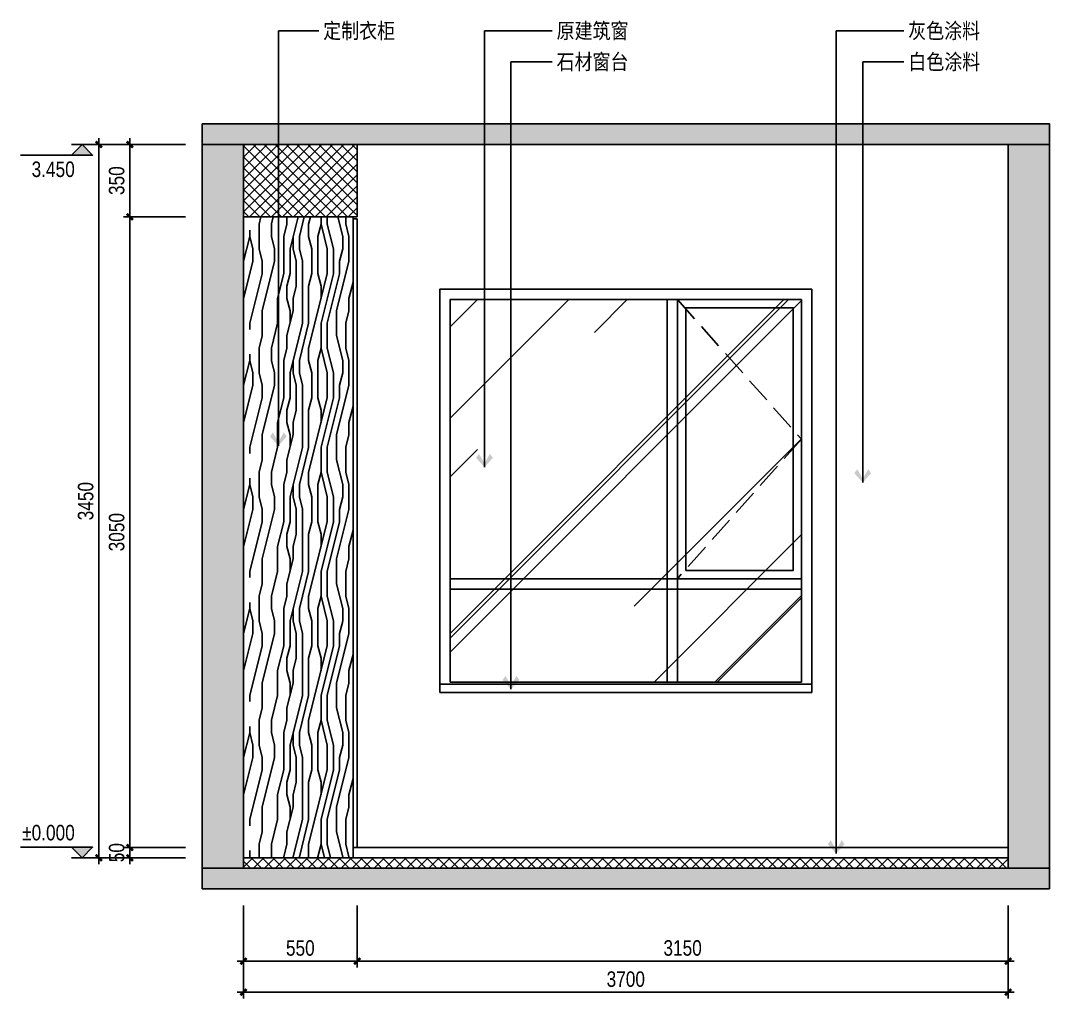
# Model space of a CAD drawing. Extents: x 468514 to 728049, y -74127 to 69080.
# Drawn here: x 553831 to 558810, y 995 to 5724 of the extents above; entities that cross this region are included whole.
import ezdxf
from ezdxf.enums import TextEntityAlignment as Align

# ---------------------------------------------------------------- set-up
doc = ezdxf.new("R2010")
doc.units = 0
doc.header["$LTSCALE"] = 500
doc.header["$MEASUREMENT"] = 0
doc.linetypes.add('DASH', pattern=[0.35, 0.25, -0.1])
doc.layers.get('Defpoints').update_dxf_attribs({"color": 229})
for name, color, linetype in [('E 立面填充', 250, 'Continuous'), ('E 立面墙体', 245, 'Continuous'), ('E 立面家具、洁具', 153, 'Continuous'), ('E 立面材料类别线', 154, 'Continuous'), ('E 立面标注尺寸', 9, 'Continuous'), ('E 立面装饰完成线', 225, 'Continuous'), ('E 立面门', 107, 'Continuous')]:
    doc.layers.add(name, color=color, linetype=linetype)
doc.styles.add('PDC DIM', font='PMingLiU-ExtB.ttf', dxfattribs={"width": 0.85})
doc.styles.add('Xref-标准套房C$0$黑体', font='simhei.ttf')
doc.dimstyles.new('PDC-A2', dxfattribs={"dimscale": 0, "dimtxt": 2.5, "dimasz": 1, "dimexe": 1, "dimexo": 1, "dimgap": 0.7, "dimtad": 1, "dimdec": 0, "dimtxsty": 'PDC DIM', "dimblk": 'ARCHTICK', "dimcen": 1, "dimdle": 1, "dimclrd": 8, "dimclre": 8, "dimclrt": 9, "dimadec": 0, "dimazin": 0, "dimtfac": 1, "dimtdec": 0, "dimtix": 1, "dimtmove": 2, "dimatfit": 3, "dimldrblk": 'PDC A2 T R', "dimfxl": 10, "dimfxlon": 1, "dimarcsym": 0})

# ---------------------------------------------------------------- blocks, each defined once
blk = doc.blocks.new('_ArchTick')
at = {"color": 0, "linetype": 'ByBlock', "const_width": 0.4}
blk.add_lwpolyline([(-0.5, -0.5), (0.5, 0.5)], dxfattribs=at)
blk = doc.blocks.new('*D1764')
at = {"layer": 'Defpoints', "color": 0, "transparency": 16777216}
for p in [(554910, 1475), (555460, 1475), (555460, 1175)]:
    blk.add_point(p, dxfattribs=at)
at = {"layer": 'E 立面标注尺寸', "color": 8, "lineweight": -2, "transparency": 16777216}
for p, q in [((554910, 1445), (554910, 1145)), ((555460, 1445), (555460, 1145)), ((554880, 1175), (555490, 1175))]:
    blk.add_line(p, q, dxfattribs=at)
at = {"layer": 'E 立面标注尺寸', "color": 8, "lineweight": -2, "transparency": 16777216, "xscale": 30.00000447440561, "yscale": 30.00000447440561, "zscale": 30.00000447440561, "rotation": 180}
blk.add_blockref('_ArchTick', (554910, 1175), dxfattribs=at)
at = {"layer": 'E 立面标注尺寸', "color": 8, "lineweight": -2, "transparency": 16777216, "xscale": 30.00000447440561, "yscale": 30.00000447440561, "zscale": 30.00000447440561}
blk.add_blockref('_ArchTick', (555460, 1175), dxfattribs=at)
at = {"layer": 'E 立面标注尺寸', "color": 9, "transparency": 16777216, "insert": (555185, 1238.5), "char_height": 75, "attachment_point": 5, "style": 'PDC DIM'}
blk.add_mtext('550', dxfattribs=at)
blk = doc.blocks.new('PDC A2 T R')
at = {"color": 0, "linetype": 'ByBlock'}
blk.add_line((0, 0), (-2, 0), dxfattribs=at)
for points in [[(-2.15, 0.89), (-1.49, 1.35), (-0.6, 0), (0, 0)], [(-2.15, -0.89), (-1.49, -1.35), (-0.6, 0), (0, 0)]]:
    blk.add_solid(points, dxfattribs=at)
blk = doc.blocks.new('*D1765')
at = {"layer": 'Defpoints', "color": 0, "transparency": 16777216}
for p in [(555460, 1475), (558610, 1475), (558610, 1175)]:
    blk.add_point(p, dxfattribs=at)
at = {"layer": 'E 立面标注尺寸', "color": 8, "lineweight": -2, "transparency": 16777216}
for p, q in [((555460, 1445), (555460, 1145)), ((558610, 1445), (558610, 1145)), ((555430, 1175), (558640, 1175))]:
    blk.add_line(p, q, dxfattribs=at)
at = {"layer": 'E 立面标注尺寸', "color": 8, "lineweight": -2, "transparency": 16777216, "xscale": 30.00000447440561, "yscale": 30.00000447440561, "zscale": 30.00000447440561, "rotation": 180}
blk.add_blockref('_ArchTick', (555460, 1175), dxfattribs=at)
at = {"layer": 'E 立面标注尺寸', "color": 8, "lineweight": -2, "transparency": 16777216, "xscale": 30.00000447440561, "yscale": 30.00000447440561, "zscale": 30.00000447440561}
blk.add_blockref('_ArchTick', (558610, 1175), dxfattribs=at)
at = {"layer": 'E 立面标注尺寸', "color": 9, "transparency": 16777216, "insert": (557035, 1238.5), "char_height": 75, "attachment_point": 5, "style": 'PDC DIM'}
blk.add_mtext('3150', dxfattribs=at)
blk = doc.blocks.new('*D1766')
at = {"layer": 'Defpoints', "color": 0, "transparency": 16777216}
for p in [(554910, 1475), (558610, 1475), (554910, 1025)]:
    blk.add_point(p, dxfattribs=at)
at = {"layer": 'E 立面标注尺寸', "color": 8, "lineweight": -2, "transparency": 16777216}
for p, q in [((554910, 1325), (554910, 995)), ((558610, 1325), (558610, 995)), ((558640, 1025), (554880, 1025))]:
    blk.add_line(p, q, dxfattribs=at)
at = {"layer": 'E 立面标注尺寸', "color": 8, "lineweight": -2, "transparency": 16777216, "xscale": 30.00000447440561, "yscale": 30.00000447440561, "zscale": 30.00000447440561, "rotation": 180}
blk.add_blockref('_ArchTick', (554910, 1025), dxfattribs=at)
at = {"layer": 'E 立面标注尺寸', "color": 8, "lineweight": -2, "transparency": 16777216, "xscale": 30.00000447440561, "yscale": 30.00000447440561, "zscale": 30.00000447440561}
blk.add_blockref('_ArchTick', (558610, 1025), dxfattribs=at)
at = {"layer": 'E 立面标注尺寸', "color": 9, "transparency": 16777216, "insert": (556760, 1087.8), "char_height": 75, "attachment_point": 5, "style": 'PDC DIM'}
blk.add_mtext('3700', dxfattribs=at)
blk = doc.blocks.new('*D1767')
at = {"layer": 'Defpoints', "color": 0, "transparency": 16777216}
for p in [(554360, 1725), (554660, 1725), (554660, 1675)]:
    blk.add_point(p, dxfattribs=at)
at = {"layer": 'E 立面标注尺寸', "color": 8, "lineweight": -2, "transparency": 16777216}
for p, q in [((554360, 1725), (554360, 1755)), ((554630, 1725), (554330, 1725)), ((554360, 1675), (554360, 1725)), ((554630, 1675), (554330, 1675)), ((554360, 1675), (554360, 1645))]:
    blk.add_line(p, q, dxfattribs=at)
at = {"layer": 'E 立面标注尺寸', "color": 8, "lineweight": -2, "transparency": 16777216, "xscale": 30.00000447440561, "yscale": 30.00000447440561, "zscale": 30.00000447440561}
for p, rotation in [((554360, 1725), 270), ((554360, 1675), 90)]:
    blk.add_blockref('_ArchTick', p, dxfattribs=dict(at, rotation=rotation))
at = {"layer": 'E 立面标注尺寸', "color": 9, "transparency": 16777216, "insert": (554296.5, 1700), "char_height": 75, "attachment_point": 5, "rotation": 90, "style": 'PDC DIM'}
blk.add_mtext('50', dxfattribs=at)
blk = doc.blocks.new('*D1768')
at = {"layer": 'Defpoints', "color": 0, "transparency": 16777216}
for p in [(554360, 4775), (554660, 4775), (554660, 1725)]:
    blk.add_point(p, dxfattribs=at)
at = {"layer": 'E 立面标注尺寸', "color": 8, "lineweight": -2, "transparency": 16777216}
for p, q in [((554360, 1695), (554360, 4805)), ((554630, 4775), (554330, 4775)), ((554630, 1725), (554330, 1725))]:
    blk.add_line(p, q, dxfattribs=at)
at = {"layer": 'E 立面标注尺寸', "color": 8, "lineweight": -2, "transparency": 16777216, "xscale": 30.00000447440561, "yscale": 30.00000447440561, "zscale": 30.00000447440561}
for p, rotation in [((554360, 4775), 90), ((554360, 1725), 270)]:
    blk.add_blockref('_ArchTick', p, dxfattribs=dict(at, rotation=rotation))
at = {"layer": 'E 立面标注尺寸', "color": 9, "transparency": 16777216, "insert": (554296.5, 3250), "char_height": 75, "attachment_point": 5, "rotation": 90, "style": 'PDC DIM'}
blk.add_mtext('3050', dxfattribs=at)
blk = doc.blocks.new('*D1769')
at = {"layer": 'Defpoints', "color": 0, "transparency": 16777216}
for p in [(554360, 5125), (554660, 5125), (554660, 4775)]:
    blk.add_point(p, dxfattribs=at)
at = {"layer": 'E 立面标注尺寸', "color": 8, "lineweight": -2, "transparency": 16777216}
for p, q in [((554360, 4745), (554360, 5155)), ((554630, 5125), (554330, 5125)), ((554630, 4775), (554330, 4775))]:
    blk.add_line(p, q, dxfattribs=at)
at = {"layer": 'E 立面标注尺寸', "color": 8, "lineweight": -2, "transparency": 16777216, "xscale": 30.00000447440561, "yscale": 30.00000447440561, "zscale": 30.00000447440561}
for p, rotation in [((554360, 5125), 90), ((554360, 4775), 270)]:
    blk.add_blockref('_ArchTick', p, dxfattribs=dict(at, rotation=rotation))
at = {"layer": 'E 立面标注尺寸', "color": 9, "transparency": 16777216, "insert": (554296.5, 4950), "char_height": 75, "attachment_point": 5, "rotation": 90, "style": 'PDC DIM'}
blk.add_mtext('350', dxfattribs=at)
blk = doc.blocks.new('*D1770')
at = {"layer": 'Defpoints', "color": 0, "transparency": 16777216}
for p in [(554660, 5125), (554210, 1675), (554660, 1675)]:
    blk.add_point(p, dxfattribs=at)
at = {"layer": 'E 立面标注尺寸', "color": 8, "lineweight": -2, "transparency": 16777216}
for p, q in [((554210, 5155), (554210, 1645)), ((554510, 5125), (554180, 5125)), ((554510, 1675), (554180, 1675))]:
    blk.add_line(p, q, dxfattribs=at)
at = {"layer": 'E 立面标注尺寸', "color": 8, "lineweight": -2, "transparency": 16777216, "xscale": 30.00000447440561, "yscale": 30.00000447440561, "zscale": 30.00000447440561}
for p, rotation in [((554210, 5125), 90), ((554210, 1675), 270)]:
    blk.add_blockref('_ArchTick', p, dxfattribs=dict(at, rotation=rotation))
at = {"layer": 'E 立面标注尺寸', "color": 9, "transparency": 16777216, "insert": (554146.5, 3400), "char_height": 75, "attachment_point": 5, "rotation": 90, "style": 'PDC DIM'}
blk.add_mtext('3450', dxfattribs=at)
blk = doc.blocks.new('A$C37DB5113')
blk.add_hatch(color=256).paths.add_polyline_path([(150, 75), (75, 0), (0, 75)])
for p, q in [((0, 75), (510, 75)), ((0, 75), (75, 0)), ((150, 75), (75, 0)), ((0, 0), (150, 0))]:
    blk.add_line(p, q)
blk.add_lwpolyline([(150, 75), (75, 0), (0, 75), (150, 75)])
at = {"style": 'Xref-标准套房C$0$黑体', "width": 0.8}
blk.add_attdef('%%P0.000', text='', height=105, dxfattribs=at).set_placement((510, 75), align=Align.BOTTOM_RIGHT)

msp = doc.modelspace()

# ---------------------------------------------------------------- hatches: boundary and pattern name
at = {"layer": 'E 立面填充'}
h = msp.add_hatch(dxfattribs=at)
h.set_pattern_fill('木纹5', color=256, scale=150, angle=90, pattern_type=2)
h.set_pattern_definition([(90, (0, 0), (-600, 4e-14), [120, -180, 60, -240]), (90, (-15, 420), (-600, 4e-14), [120, -480]), (90, (-45, 360), (-600, 4e-14), [60, -540]), (90, (-60, 30), (-600, 4e-14), [30, -420, 30, -120]), (90, (-90, 240), (-600, 4e-14), [120, -180, 30, -270]), (90, (-105, 90), (-600, 4e-14), [90, -510]), (90, (-120, 240), (-600, 4e-14), [180, -420]), (90, (-135, 60), (-600, 4e-14), [120, -480]), (90, (-150, 300), (-600, 4e-14), [300, -300]), (90, (-180, 120), (-600, 4e-14), [60, -180, 120, -240]), (90, (-195, 540), (-600, 4e-14), [120, -480]), (90, (-210, 420), (-600, 4e-14), [60, -540]), (90, (-225, 300), (-600, 4e-14), [60, -540]), (90, (-240, 1e-14), (-600, 4e-14), [120, -480]), (90, (-255, 300), (-600, 4e-14), [120, -480]), (90, (-285, 300), (-600, 4e-14), [120, -120, 120, -240]), (90, (-315, 180), (-600, 4e-14), [60, -300, 120, -120]), (90, (-330, 300), (-600, 4e-14), [180, -420]), (90, (-360, 300), (-600, 4e-14), [120, -480]), (90, (-375, 60), (-600, 4e-14), [180, -240, 60, -120]), (90, (-405, 60), (-600, 4e-14), [300, -300]), (90, (-420, 420), (-600, 4e-14), [60, -540]), (90, (-435, 240), (-600, 4e-14), [120, -480]), (90, (-450, 120), (-600, 4e-14), [60, -240, 60, -240]), (90, (-465, 60), (-600, 4e-14), [60, -180, 120, -240]), (90, (-480, 180), (-600, 4e-14), [60, -300, 60, -180]), (90, (-495, 300), (-600, 4e-14), [180, -420]), (90, (-525, 60), (-600, 4e-14), [120, -480]), (90, (-540, 360), (-600, 4e-14), [60, -540]), (90, (-555, 480), (-600, 4e-14), [60, -540]), (104.036243, (-45, 420), (2e-08, 600), [61.8, -2412.0633]), (104.036243, (-180, 480), (2e-08, 600), [61.8, -2412.0633]), (104.036243, (-540, 420), (2e-08, 600), [61.8, -2412.0633]), (104.036243, (-315, 240), (2e-08, 600), [61.8, -2412.0633]), (104.036243, (-405, 360), (2e-08, 600), [61.8, -2412.0633]), (104.036243, (-360, 420), (2e-08, 600), [61.8, -2412.0633]), (104.036243, (-465, 120), (2e-08, 600), [61.8, -2412.0633]), (104.036243, (-435, 360), (2e-08, 600), [61.8, -2412.0633]), (104.036243, (-210, 480), (2e-08, 600), [123.6, -2350.2633]), (104.036243, (-255, 420), (2e-08, 600), [123.6, -2350.2633]), (104.036243, (-285, 420), (2e-08, 600), [123.6, -2350.2633]), (255.963757, (-90, 240), (2e-08, -600), [61.8, -123.6, 61.8, -2226.6633]), (255.963757, (-180, 120), (2e-08, -600), [61.8, -2412.0633]), (255.963757, (-450, 120), (2e-08, -600), [123.6, -2350.2633]), (284.036243, (-15, 420), (-2e-08, -600), [61.8, -2412.0633]), (75.963757, (-15, 540), (-2e-08, 600), [61.8, -2412.0633]), (75.963757, (-225, 360), (-2e-08, 600), [61.8, -2412.0633]), (75.963757, (-330, 480), (-2e-08, 600), [61.8, -2412.0633]), (75.963757, (-375, 240), (-2e-08, 600), [61.8, -2412.0633]), (75.963757, (-450, 180), (-2e-08, 600), [61.8, -2412.0633]), (75.963757, (-480, 240), (-2e-08, 600), [61.8, -2412.0633]), (75.963757, (-375, 240), (-2e-08, 600), [61.8, -2412.0633]), (75.963757, (-465, 420), (-2e-08, 600), [247.2, -2226.6633]), (75.963757, (-60, 60), (-2e-08, 600), [247.2, -2226.6633]), (75.963757, (-105, 120), (-2e-08, 600), [247.2, -2226.6633]), (75.963757, (-135, 180), (-2e-08, 600), [61.8, -123.6, 123.6, -2164.8633]), (75.963757, (-180, 180), (-2e-08, 600), [123.6, -123.6, 123.6, -2103.0633]), (75.963757, (-240, 120), (-2e-08, 600), [247.2, -2226.6633]), (75.963757, (-285, 60), (-2e-08, 600), [247.2, -2226.6633]), (75.963757, (-315, 60), (-2e-08, 600), [247.2, -2226.6633]), (75.963757, (-495, 480), (-2e-08, 600), [61.8, -2412.0633]), (75.963768, (-555, 540), (-0.000115, 600), [123.6, -2350.2633]), (75.963768, (-525, 180), (-0.000115, 600), [123.6, -2350.2633]), (75.963758, (7e-15, 120), (-1e-05, 600), [247.2, -2226.6633]), (75.963758, (-420, 480), (-1e-05, 600), [185.4, -2288.4633]), (75.963758, (-375, 540), (-1e-05, 600), [370.8, -2103.0633])])
h.paths.add_polyline_path([(555440, 4775), (554910, 4775), (554910, 1675), (555440, 1675)])
at = {"layer": 'E 立面墙体'}
h = msp.add_hatch(color=250, dxfattribs=at)
h.dxf.hatch_style = 1
h.paths.add_polyline_path([(554710, 5225), (558810, 5225), (558810, 5125), (554710, 5125)])
h = msp.add_hatch(dxfattribs=at)
h.set_pattern_fill('钢筋混凝土', color=250, scale=10, pattern_type=2)
h.set_pattern_definition([(45, (60816, 0), (-35.355339, 35.355339), []), (50, (60816, 0), (71.726018, -6.2752135), [7.5, -82.5]), (355, (60816, 0), (-13.875133, 75.219213), [6, -66]), (100.4514, (60821.98, -0.52), (57.850938, 68.943954), [6.374019, -70.114211]), (46.1842, (60816, 20), (106.724105, -16.551901), [11.25, -123.75]), (96.6356, (60824.89, 18.62), (93.46627, 97.411787), [9.56103, -105.1713]), (351.1842, (60816, 20), (93.466195, 97.41186), [9, -99]), (21, (60826, 15), (59.690705, -40.261889), [7.5, -82.5]), (326, (60826, 15), (24.331533, 72.515005), [6, -66]), (71.4514, (60830.974, 11.645), (84.022263, 32.25305), [6.374019, -70.114211]), (37.5, (60816, 0), (1.2159855, 33.2893854), [0.5, -65.2, 0.5, -67, 0.5, -66.25]), (7.5, (60816, 0), (26.3069537, 39.4411712), [0.5, -38.2, 0.5, -63.7, 0.5, -25.25]), (327.5, (60793.7, 0), (53.3822436, -2.2554872), [0.5, -25, 0.5, -78, 0.5, -103.5]), (317.5, (60783.7, 0), (58.318617, 10.0104982), [0.5, -32.5, 0.5, -51.8, 0.5, -73.5])])
h.paths.add_polyline_path([(554910, 1625), (554710, 1625), (554710, 5125), (554910, 5125)])
h = msp.add_hatch(dxfattribs=at)
h.set_pattern_fill('ANSI37', color=250, scale=300)
h.paths.add_polyline_path([(555460, 4775), (554910, 4775), (554910, 5125), (555460, 5125)])
h = msp.add_hatch(dxfattribs=at)
h.set_pattern_fill('钢筋混凝土', color=250, scale=10, pattern_type=2)
h.set_pattern_definition([(45, (56916, 0), (-35.355339, 35.355339), []), (50, (56916, 0), (71.726018, -6.2752135), [7.5, -82.5]), (355, (56916, 0), (-13.875133, 75.219213), [6, -66]), (100.4514, (56921.98, -0.52), (57.850938, 68.943954), [6.374019, -70.114211]), (46.1842, (56916, 20), (106.724105, -16.551901), [11.25, -123.75]), (96.6356, (56924.89, 18.62), (93.46627, 97.411787), [9.561029, -105.1713]), (351.1842, (56916, 20), (93.466195, 97.41186), [9, -99]), (21, (56926, 15), (59.690705, -40.261889), [7.5, -82.5]), (326, (56926, 15), (24.331533, 72.515005), [6, -66]), (71.4514, (56930.974, 11.645), (84.022263, 32.25305), [6.374019, -70.114211]), (37.5, (56916, 0), (1.2159855, 33.2893854), [0.5, -65.2, 0.5, -67, 0.5, -66.25]), (7.5, (56916, 0), (26.3069537, 39.4411712), [0.5, -38.2, 0.5, -63.7, 0.5, -25.25]), (327.5, (56893.7, 0), (53.3822436, -2.2554872), [0.5, -25, 0.5, -78, 0.5, -103.5]), (317.5, (56883.7, 0), (58.318617, 10.0104982), [0.5, -32.5, 0.5, -51.8, 0.5, -73.5])])
h.paths.add_polyline_path([(558610, 1625), (558810, 1625), (558810, 5125), (558610, 5125)])
h = msp.add_hatch(dxfattribs=at)
h.set_pattern_fill('AR-RROOF', color=250, scale=800, angle=45)
h.paths.add_polyline_path([(555910, 2525), (557610, 2525), (557610, 4375), (555910, 4375)])
h = msp.add_hatch(dxfattribs=at)
h.set_pattern_fill('ANSI37', color=250, scale=300)
h.set_pattern_definition([(45, (60816, 0), (-26.5165043, 26.5165043), []), (135, (60816, 0), (-26.5165043, -26.5165043), [])])
h.paths.add_polyline_path([(554910, 1675), (558610, 1675), (558610, 1625), (554910, 1625)])
h = msp.add_hatch(color=250, dxfattribs=at)
h.dxf.hatch_style = 1
h.paths.add_polyline_path([(558810, 1525), (554710, 1525), (554710, 1625), (558810, 1625)])

# ---------------------------------------------------------------- linework, layer by layer
for points in [[(554710, 5225), (558810, 5225), (558810, 5125), (554710, 5125)], [(554910, 1625), (554710, 1625), (554710, 5125), (554910, 5125)], [(558610, 1625), (558810, 1625), (558810, 5125), (558610, 5125)], [(558810, 1525), (554710, 1525), (554710, 1625), (558810, 1625)]]:
    msp.add_lwpolyline(points, close=True, dxfattribs=at)
at = {"layer": 'E 立面家具、洁具'}
for p, q in [((555440, 4775), (555440, 1675)), ((555460, 4765), (555440, 4765)), ((555460, 4765), (555460, 1725)), ((555440, 1725), (558610, 1725))]:
    msp.add_line(p, q, dxfattribs=at)
at = {"layer": 'E 立面材料类别线'}
for points in [[(555860, 2475), (557660, 2475), (557660, 4425), (555860, 4425)], [(555860, 2475), (557660, 2475), (557660, 2515), (555860, 2515)]]:
    msp.add_lwpolyline(points, close=True, dxfattribs=at)
at = {"layer": 'E 立面装饰完成线'}
for points in [[(555460, 4775), (554910, 4775), (554910, 5125), (555460, 5125)], [(554910, 1675), (558610, 1675), (558610, 1625), (554910, 1625)]]:
    msp.add_lwpolyline(points, close=True, dxfattribs=at)
at = {"layer": 'E 立面门'}
for p, q in [((556960, 2525), (556960, 4375)), ((557010, 2525), (557010, 4375)), ((557610, 3025), (555910, 3025)), ((557610, 2975), (555910, 2975))]:
    msp.add_line(p, q, dxfattribs=at)
for points in [[(555910, 2525), (557610, 2525), (557610, 4375), (555910, 4375)], [(557010, 3025), (557610, 3025), (557610, 4375), (557010, 4375)], [(557050, 3065), (557570, 3065), (557570, 4335), (557050, 4335)]]:
    msp.add_lwpolyline(points, close=True, dxfattribs=at)
at = {"layer": 'E 立面门', "color": 8, "linetype": 'DASH'}
msp.add_lwpolyline([(557010, 4375), (557610, 3700), (557010, 3025)], dxfattribs=at)

# ---------------------------------------------------------------- block references
at = {"layer": 'E 立面标注尺寸'}
ref = msp.add_blockref('A$C37DB5113', (554180, 5125), dxfattribs=dict(at, xscale=0.6836043956309368, yscale=0.6836043956309368, zscale=0.6836043956309368, rotation=180))
ref.add_attrib('%%P0.000', '3.450', dxfattribs={"layer": '0', "height": 75, "rotation": 0, "style": 'PDC DIM', "width": 0.85}).set_placement((554093.5, 4945.1), align=Align.BOTTOM_RIGHT)
ref = msp.add_blockref('A$C37DB5113', (554180, 1675), dxfattribs=dict(at, xscale=-0.6836043956309368, yscale=0.6836043956354843, zscale=0.6836043956331337))
ref.add_attrib('%%P0.000', '%%p0.000', dxfattribs={"layer": '0', "height": 75, "rotation": 360, "style": 'PDC DIM', "width": 0.85}).set_placement((554093.5, 1736.8), align=Align.BOTTOM_RIGHT)

# ---------------------------------------------------------------- texts
at = {"layer": 'E 立面标注尺寸', "color": 9, "char_height": 75, "attachment_point": 1, "style": 'PDC DIM'}
for s, insert in [('定制衣柜', (555295.7, 5712.5)), ('原建筑窗', (556425.4, 5712.5)), ('灰色涂料', (558126.7, 5712.5)), ('{\\fPMingLiU|b0|i0|c134|p18;石材窗台}', (556425, 5562.5)), ('白色涂料', (558127.2, 5562.5))]:
    msp.add_mtext(s, dxfattribs=dict(at, insert=insert))

# ---------------------------------------------------------------- dimensions: what is measured, and where the dimension line sits
at = {"layer": 'E 立面标注尺寸'}
for base, p1, p2, picture, middle in [((554210, 1675), (554660, 5125), (554660, 1675), '*D1770', (554146.5, 3400)), ((554360, 5125), (554660, 4775), (554660, 5125), '*D1769', (554296.5, 4950)), ((554360, 4775), (554660, 1725), (554660, 4775), '*D1768', (554296.5, 3250)), ((554360, 1725), (554660, 1675), (554660, 1725), '*D1767', (554296.5, 1700))]:
    dim = msp.add_linear_dim(base=base, p1=p1, p2=p2, angle=90, dimstyle='PDC-A2', override={"dimscale": 30.000004}, dxfattribs=at)
    dim.commit()
    dim.dimension.update_dxf_attribs({"geometry": picture, "text_midpoint": middle})
for base, p1, p2, picture, middle in [((555460, 1175), (554910, 1475), (555460, 1475), '*D1764', (555185, 1238.5)), ((554910, 1025), (558610, 1475), (554910, 1475), '*D1766', (556760, 1087.8)), ((558610, 1175), (555460, 1475), (558610, 1475), '*D1765', (557035, 1238.5))]:
    dim = msp.add_linear_dim(base=base, p1=p1, p2=p2, dimstyle='PDC-A2', override={"dimscale": 30.000004}, dxfattribs=at)
    dim.commit()
    dim.dimension.update_dxf_attribs({"geometry": picture, "text_midpoint": middle})

# ---------------------------------------------------------------- leaders
at = {"layer": 'E 立面标注尺寸', "annotation_type": 0, "has_hookline": 1, "hookline_direction": 0}
for points, text_width in [([(555078.7, 3667.8), (555078.7, 5675), (555274.7, 5675)], 354.4), ([(556076.1, 3564.5), (556076.1, 5675), (556404.4, 5675)], 354.4), ([(557778.2, 1695.9), (557778.2, 5675), (558105.7, 5675)], 357.2), ([(556204.4, 2490.1), (556204.4, 5525), (556404, 5525)], 350.8), ([(557906.6, 3490.2), (557906.6, 5525), (558106.2, 5525)], 344.7)]:
    msp.add_leader(points, dimstyle='PDC-A2', override={"dimscale": 30.000004, "dimtad": 0}, dxfattribs=dict(at, text_width=text_width))

doc.saveas('drawing.dxf')
